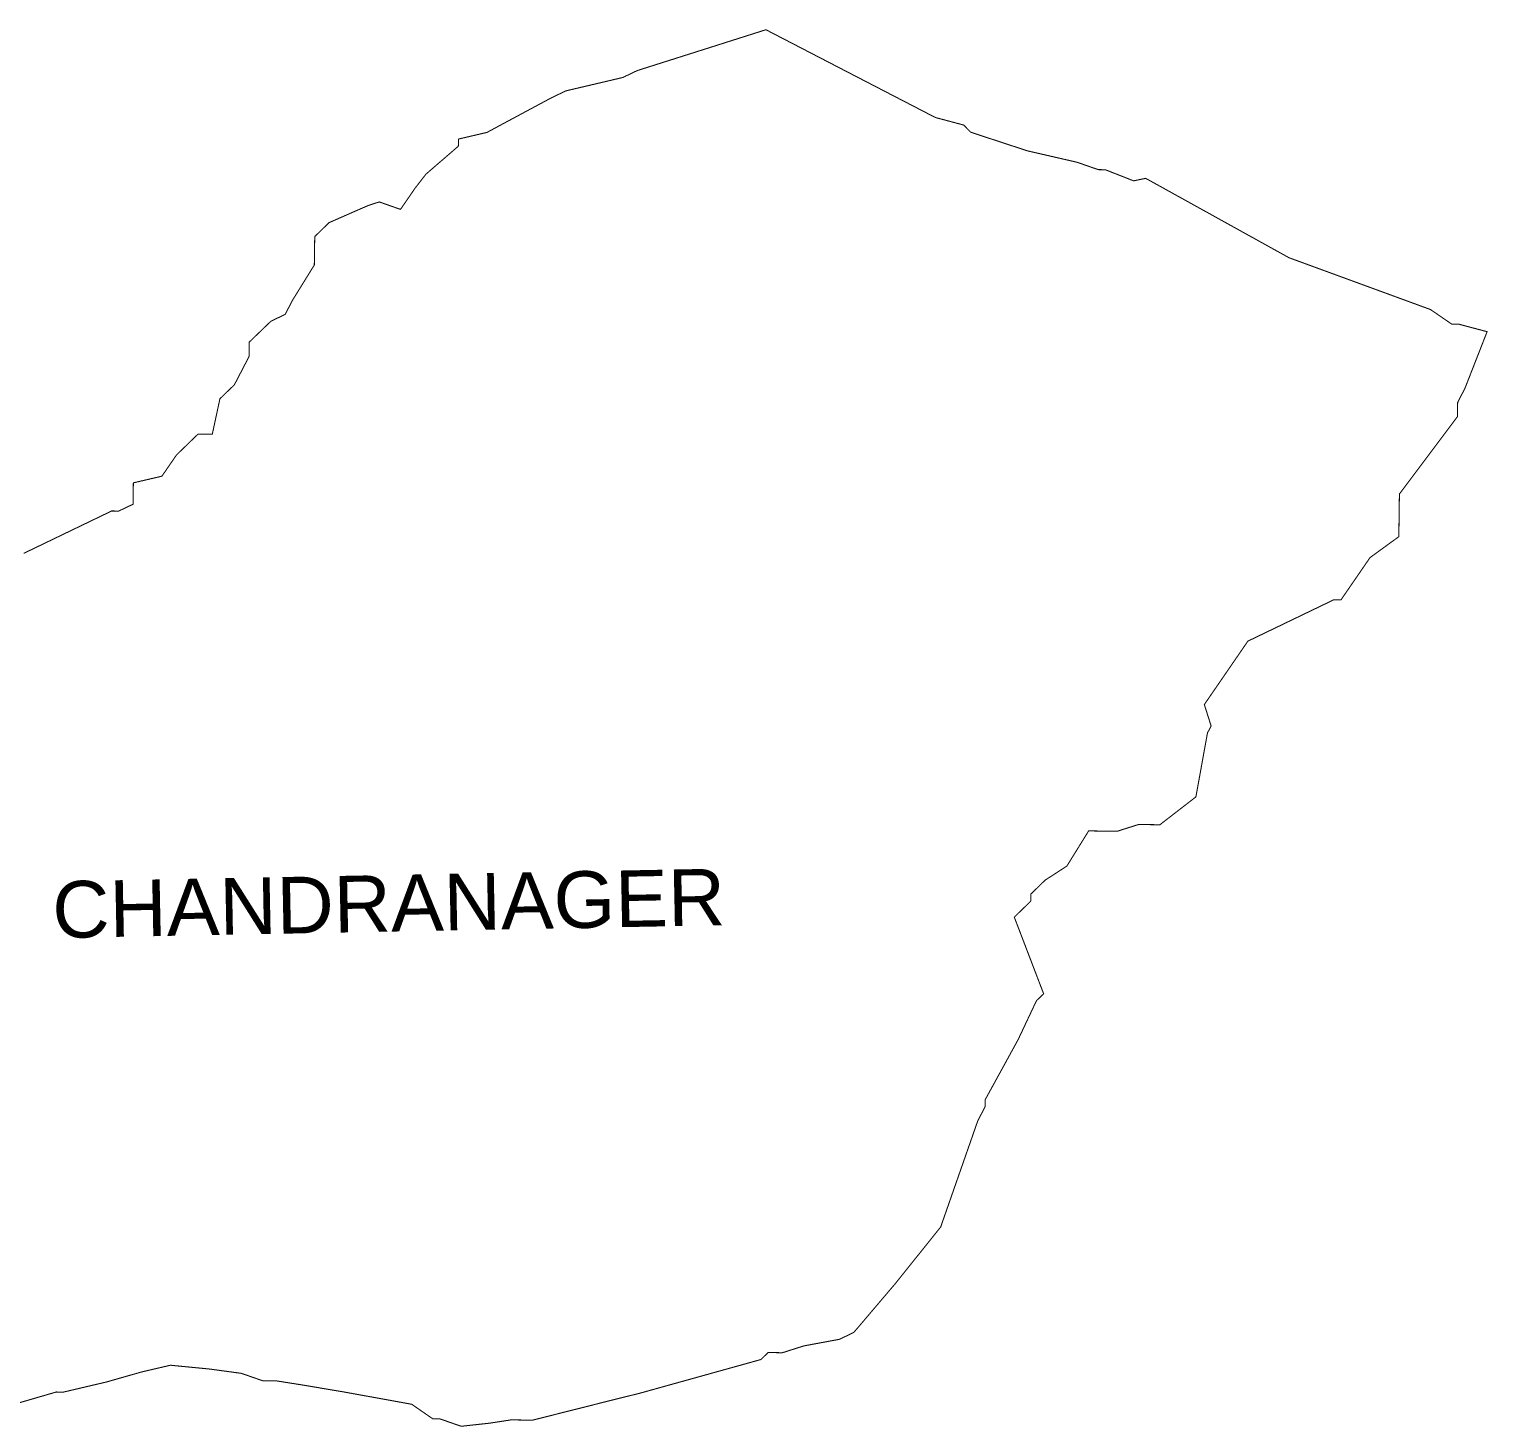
# Model space of a CAD drawing. Header units: metres. Extents: x 301305 to 306467, y 1961151 to 1964133.
# Drawn here: x 303668 to 306467, y 1961449 to 1964133 of the extents above; entities that cross this region are included whole.
import ezdxf

# ---------------------------------------------------------------- set-up
doc = ezdxf.new("R2010")
doc.units = ezdxf.units.M
doc.header["$MEASUREMENT"] = 0
doc.layers.add('VILLAGE NAME', color=250, linetype='Continuous')
doc.styles.get("Standard").update_dxf_attribs({"font": 'simplex.shx'})

msp = doc.modelspace()

# ---------------------------------------------------------------- linework, layer by layer
at = {"color": 6, "const_width": 2, "flags": 128}
msp.add_lwpolyline([(303657.2, 1963126.3), (303688.5, 1963141.4), (303726.7, 1963159.8), (303826, 1963207.7), (303839.6, 1963207.5), (303867.1, 1963220.7), (303867.7, 1963261.7), (303922.5, 1963274.5), (303950.4, 1963315.1), (303991.9, 1963355.4), (304019.2, 1963355.1), (304033.8, 1963423.1), (304061.6, 1963450), (304089.7, 1963504.2), (304089.7, 1963531.5), (304131.6, 1963571.9), (304159.1, 1963585.2), (304173.1, 1963612.2), (304215, 1963679.9), (304215.8, 1963734.5), (304243.5, 1963761.4), (304248.9, 1963763.7), (304268.5, 1963772.3), (304291.7, 1963782.5), (304319.1, 1963794.4), (304339.7, 1963801), (304380.4, 1963786.7), (304408.3, 1963827.3), (304429.2, 1963854.3), (304491.4, 1963908), (304491.6, 1963921.7), (304546.4, 1963934.5), (304608.3, 1963967.8), (304670.2, 1964001), (304697.7, 1964014.2), (304782, 1964034), (304807.3, 1964040), (304834.8, 1964053.2), (304965.3, 1964094.6), (305081.7, 1964131.6), (305255.7, 1964041.4), (305406.9, 1963963.1), (305461.3, 1963948.6), (305474.8, 1963934.8), (305583.5, 1963899.1), (305678.7, 1963877.2), (305719.5, 1963863), (305733.1, 1963862.8), (305787.4, 1963841.5), (305810.6, 1963846.3), (306085.6, 1963693.9), (306357.2, 1963594.4), (306397.8, 1963566.5), (306411.5, 1963566.3), (306465.8, 1963551.9), (306423.3, 1963443.3), (306409.3, 1963416.2), (306408.9, 1963388.9), (306297.5, 1963240.3), (306296.4, 1963158.4), (306241.1, 1963118.2), (306185.4, 1963037.1), (306171.7, 1963037.3), (306006.7, 1962957.8), (305923.1, 1962836.1), (305936.1, 1962795), (305929.1, 1962781.4), (305906.9, 1962658.8), (305837.8, 1962605.3), (305796.9, 1962605.8), (305755.8, 1962592.8), (305701.1, 1962593.5), (305659.2, 1962525.9), (305617.9, 1962499.2), (305590.2, 1962472.3), (305590, 1962458.7), (305558.4, 1962427.9), (305614.7, 1962280.8), (305600.9, 1962267.4), (305565.7, 1962192.8), (305502.6, 1962077.6), (305502.4, 1962064), (305488.3, 1962036.9), (305417.1, 1961833.1), (305375.6, 1961781.3), (305329.2, 1961723.4), (305250.4, 1961630.7), (305222.9, 1961617.5), (305154.4, 1961604.8), (305113.3, 1961591.7), (305086, 1961592.1), (305072.2, 1961578.7), (304839.1, 1961513.8), (304794.6, 1961502.8), (304633.6, 1961462.2), (304606.9, 1961462.6), (304592.6, 1961462.8), (304551.6, 1961456.5), (304496.9, 1961450.5), (304456.1, 1961464.7), (304442.5, 1961464.7), (304401.9, 1961492.8), (304272.2, 1961516.3), (304190.9, 1961530), (304143.2, 1961537.5), (304115.9, 1961537.9), (304075.1, 1961552.1), (304014.1, 1961560.4), (303938.8, 1961567.7), (303884, 1961554.9), (303815.5, 1961535.4), (303733.3, 1961516.1), (303719.7, 1961516.3), (303675.1, 1961503.3), (303630.5, 1961490.3)], dxfattribs=at)

# ---------------------------------------------------------------- texts
at = {"layer": 'VILLAGE NAME', "insert": (303711.1, 1962496.4), "char_height": 108.748, "attachment_point": 1, "rotation": 1.1028}
msp.add_mtext_dynamic_manual_height_columns('{\\fArial|b0|i0|c0|p34;CHANDRANAGER}', width=1571.314, gutter_width=543.7, heights=[0], dxfattribs=at)

doc.saveas('drawing.dxf')
